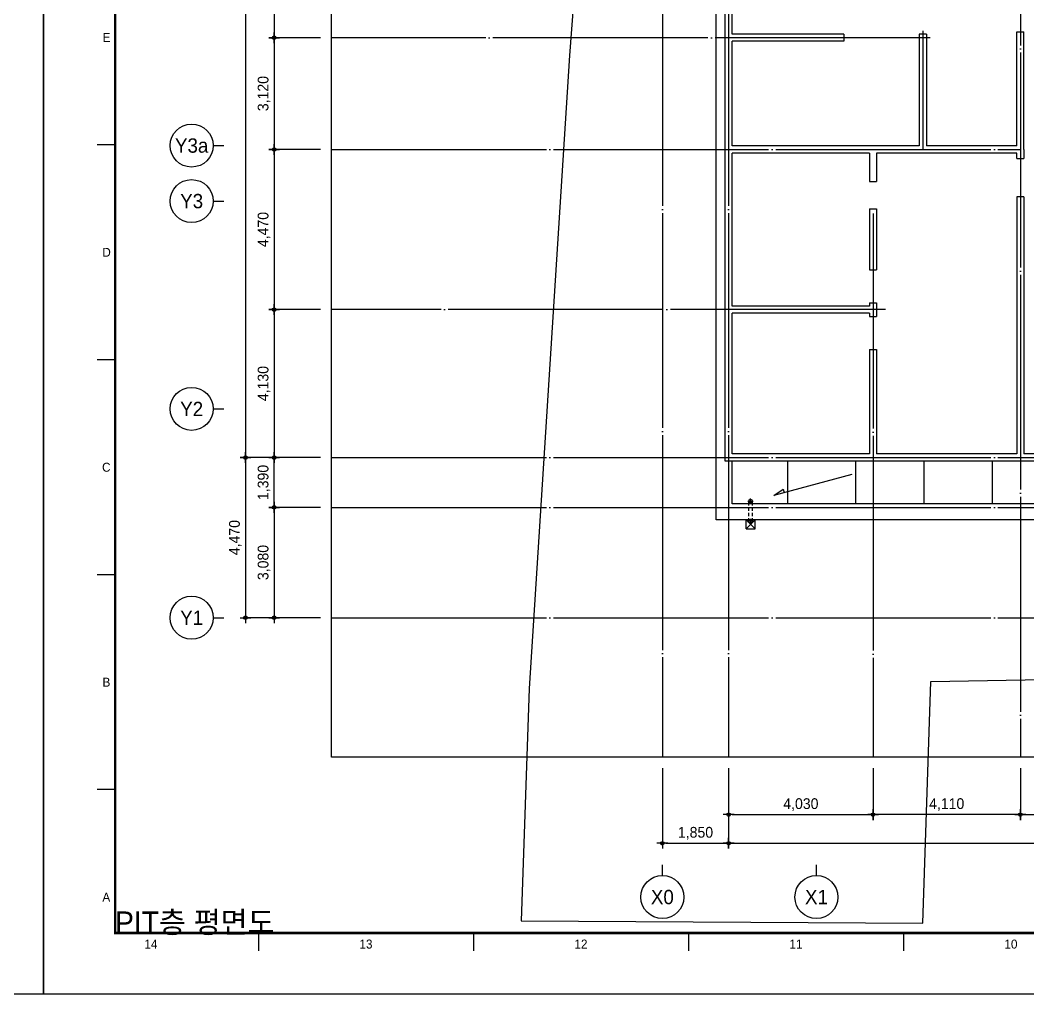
# Model space of a CAD drawing. Header units: millimetres. Extents: x 0 to 1390178, y 0 to 110113.
# Drawn here: x 587350 to 615471, y 0 to 27181 of the extents above; entities that cross this region are included whole.
import ezdxf
from ezdxf.enums import TextEntityAlignment as Align
from ezdxf.xclip import XClip

# ---------------------------------------------------------------- set-up
doc = ezdxf.new("R2010")
doc.units = ezdxf.units.MM
doc.header["$LTSCALE"] = 100
doc.header["$XCLIPFRAME"] = 0
doc.linetypes.add('X - 평면도$0$CEN', pattern=[62, 60, -1, 0, -1])
doc.linetypes.add('X - 평면도$0$HID', pattern=[1.5, 1, -0.5])
doc.layers.get('DEFPOINTS').update_dxf_attribs({"color": 145})
for name, color, linetype in [('AA-XXXX-DIMS', 7, 'Continuous'), ('DIM', 7, 'Continuous'), ('LED', 7, 'Continuous'), ('X - SHEET$0$AA-BORD-FORM', 7, 'Continuous'), ('X - SHEET$0$AA-BORD-TEXT', 3, 'Continuous'), ('X - 평면도$0$A-CEN', 1, 'X - 평면도$0$CEN'), ('X - 평면도$0$AA-EL-PCN3', 3, 'Continuous'), ('X - 평면도$0$AA-EL-PCN4', 4, 'Continuous'), ('X - 평면도$0$AA-FLXS-OTHR', 4, 'Continuous'), ('X - 평면도$0$AA-FLXS-OTHR-H', 1, 'X - 평면도$0$HID'), ('X - 평면도$0$AA-WAXM-CONC', 2, 'Continuous'), ('X - 평면도$0$AA-XXXX-CNTL', 1, 'X - 평면도$0$CEN'), ('X - 평면도$0$신축줄눈', 252, 'Continuous')]:
    doc.layers.add(name, color=color, linetype=linetype)
doc.layers.add('X - 평면도$0$AA-GUIDE-실명', color=125, linetype='Continuous', plot=False)
doc.layers.add('X - 평면도$0$DEFPOINT', color=163, linetype='Continuous', plot=False)
doc.styles.add('HAUD01', font='Dotum.ttf')
doc.styles.get("Standard").update_dxf_attribs({"font": 'Dotum.ttf'})
doc.styles.add('X - SHEET$0$HAUD01', font='Dotum.ttf')
doc.styles.add('X - 평면도$0$HAUD01', font='Dotum.ttf')
doc.dimstyles.new('HAUD-100', dxfattribs={"dimscale": 100, "dimtxt": 3, "dimasz": 1, "dimexe": 0, "dimexo": 3, "dimgap": 1, "dimtad": 1, "dimdec": 0, "dimdsep": 46, "dimlunit": 6, "dimtxsty": 'HAUD01', "dimblk": 'DIMDOT', "dimcen": 2.5, "dimdle": 1.5, "dimclrd": 7, "dimclre": 7, "dimclrt": 3, "dimadec": 0, "dimazin": 0, "dimtfac": 1, "dimtdec": 0, "dimtix": 1, "dimtmove": 2, "dimatfit": 3, "dimfxl": 1, "dimtvp": 1, "dimtolj": 1, "dimtzin": 0, "dimarcsym": 0})

# ---------------------------------------------------------------- blocks, each defined once
blk = doc.blocks.new('X - SHEET$0$HAUDsheetV')
at = {"layer": 'X - SHEET$0$AA-BORD-FORM', "color": 2}
for p, q in [((21, 237), (16, 237)), ((21, 177), (16, 177)), ((21, 117), (16, 117)), ((21, 57), (16, 57)), ((61, 17), (61, 12)), ((121, 17), (121, 12)), ((181, 17), (181, 12)), ((241, 17), (241, 12))]:
    blk.add_line(p, q, dxfattribs=at)
at = {"layer": 'X - SHEET$0$AA-BORD-FORM', "color": 1}
blk.add_lwpolyline([(1, 0), (841, 0), (841, 594), (1, 594)], close=True, dxfattribs=at)
at = {"layer": 'X - SHEET$0$AA-BORD-FORM', "color": 2, "const_width": 0.682}
blk.add_lwpolyline([(21, 17), (21, 577), (821, 577), (821, 17)], close=True, dxfattribs=at)
at = {"layer": 'X - SHEET$0$AA-BORD-TEXT', "color": 7, "style": 'X - SHEET$0$HAUD01'}
for s, p in [('E', (18.61, 267)), ('D', (18.61, 207)), ('C', (18.54, 147)), ('B', (18.58, 87)), ('A', (18.54, 27)), ('14', (31, 13.9)), ('13', (91, 13.9)), ('12', (151, 13.9)), ('11', (211, 13.9)), ('10', (271, 13.9))]:
    blk.add_text(s, height=2.5, dxfattribs=at).set_placement(p, align=Align.MIDDLE_CENTER)
at = {"layer": 'X - SHEET$0$AA-BORD-TEXT', "color": 3, "style": 'X - SHEET$0$HAUD01'}
for tag, p in [('PJCode', (786, 567.94)), ('작성자', (786.11, 194.82)), ('검토자', (786.11, 181.82)), ('최종검토자', (786.11, 168.82)), ('승인자', (786.11, 155.82)), ('일자', (786.83, 144.02)), ('개정번호', (812, 65.92))]:
    blk.add_attdef(tag, text='', height=3, dxfattribs=at).set_placement(p, align=Align.MIDDLE_CENTER)
at = {"layer": 'X - SHEET$0$AA-BORD-TEXT', "color": 3, "lineweight": 30, "flags": 104}
blk.add_attdef('PJTitle', text='', height=4, dxfattribs=at).set_placement((787.25, 536.62), align=Align.MIDDLE_CENTER)
blk = doc.blocks.new('X - SHEET')
at = {"xscale": 100, "yscale": 100, "zscale": 100}
blk.add_blockref('X - SHEET$0$HAUDsheetV', (-100, 0), dxfattribs=at)
blk = doc.blocks.new('DIMDOT')
at = {"layer": 'AA-XXXX-DIMS'}
for p, q in [((-1.5, 0), (1.5, 0)), ((0, -1.5), (0, 1.5))]:
    blk.add_line(p, q, dxfattribs=at)
for radius in [0.5, 0.25]:
    blk.add_circle((0, 0), radius, dxfattribs=at)
blk = doc.blocks.new('*D198')
at = {"color": 7, "lineweight": -2, "transparency": 16777216}
for p, q in [((595736, 48741), (593636, 48741)), ((593636, 48641), (593636, 15071)), ((595736, 14971), (593636, 14971))]:
    blk.add_line(p, q, dxfattribs=at)
at = {"layer": 'DEFPOINTS', "color": 0, "transparency": 16777216}
for p in [(596036, 48741), (593636, 14971), (596036, 14971)]:
    blk.add_point(p, dxfattribs=at)
at = {"color": 7, "lineweight": -2, "transparency": 16777216, "xscale": 100, "yscale": 100, "zscale": 100}
for p, rotation in [((593636, 48741), 90), ((593636, 14971), 270)]:
    blk.add_blockref('DIMDOT', p, dxfattribs=dict(at, rotation=rotation))
at = {"color": 3, "transparency": 16777216, "insert": (593357, 31856), "char_height": 300, "attachment_point": 5, "rotation": 90, "style": 'HAUD01'}
blk.add_mtext('\\A1;33,770', dxfattribs=at)
blk = doc.blocks.new('*D200')
at = {"color": 7, "lineweight": -2, "transparency": 16777216}
for p, q in [((615262, 6303), (615262, 5003)), ((617462, 6303), (617462, 5003)), ((615362, 5003), (617362, 5003))]:
    blk.add_line(p, q, dxfattribs=at)
at = {"layer": 'DEFPOINTS', "color": 0, "transparency": 16777216}
for p in [(615262, 6603), (617462, 6603), (617462, 5003)]:
    blk.add_point(p, dxfattribs=at)
at = {"color": 7, "lineweight": -2, "transparency": 16777216, "xscale": 100, "yscale": 100, "zscale": 100, "rotation": 180}
blk.add_blockref('DIMDOT', (615262, 5003), dxfattribs=at)
at = {"color": 7, "lineweight": -2, "transparency": 16777216, "xscale": 100, "yscale": 100, "zscale": 100}
blk.add_blockref('DIMDOT', (617462, 5003), dxfattribs=at)
at = {"color": 3, "transparency": 16777216, "insert": (616362, 5282), "char_height": 300, "attachment_point": 5, "style": 'HAUD01'}
blk.add_mtext('\\A1;2,200', dxfattribs=at)
blk = doc.blocks.new('*D201')
at = {"color": 7, "lineweight": -2, "transparency": 16777216}
for p, q in [((607122, 6303), (607122, 5003)), ((611152, 6303), (611152, 5003)), ((607222, 5003), (611052, 5003))]:
    blk.add_line(p, q, dxfattribs=at)
at = {"layer": 'DEFPOINTS', "color": 0, "transparency": 16777216}
for p in [(607122, 6603), (611152, 6603), (611152, 5003)]:
    blk.add_point(p, dxfattribs=at)
at = {"color": 7, "lineweight": -2, "transparency": 16777216, "xscale": 100, "yscale": 100, "zscale": 100, "rotation": 180}
blk.add_blockref('DIMDOT', (607122, 5003), dxfattribs=at)
at = {"color": 7, "lineweight": -2, "transparency": 16777216, "xscale": 100, "yscale": 100, "zscale": 100}
blk.add_blockref('DIMDOT', (611152, 5003), dxfattribs=at)
at = {"color": 3, "transparency": 16777216, "insert": (609137, 5282), "char_height": 300, "attachment_point": 5, "style": 'HAUD01'}
blk.add_mtext('\\A1;4,030', dxfattribs=at)
blk = doc.blocks.new('*D189')
at = {"color": 7, "lineweight": -2, "transparency": 16777216}
for p, q in [((607122, 6303), (607122, 4203)), ((647472, 6303), (647472, 4203)), ((607222, 4203), (647372, 4203))]:
    blk.add_line(p, q, dxfattribs=at)
at = {"layer": 'DEFPOINTS', "color": 0, "transparency": 16777216}
for p in [(607122, 6603), (647472, 6603), (647472, 4203)]:
    blk.add_point(p, dxfattribs=at)
at = {"color": 7, "lineweight": -2, "transparency": 16777216, "xscale": 100, "yscale": 100, "zscale": 100, "rotation": 180}
blk.add_blockref('DIMDOT', (607122, 4203), dxfattribs=at)
at = {"color": 7, "lineweight": -2, "transparency": 16777216, "xscale": 100, "yscale": 100, "zscale": 100}
blk.add_blockref('DIMDOT', (647472, 4203), dxfattribs=at)
at = {"color": 3, "transparency": 16777216, "insert": (627297, 4482), "char_height": 300, "attachment_point": 5, "style": 'HAUD01'}
blk.add_mtext('\\A1;40,350', dxfattribs=at)
blk = doc.blocks.new('*D190')
at = {"color": 7, "lineweight": -2, "transparency": 16777216}
for p, q in [((605272, 6303), (605272, 4203)), ((607122, 6303), (607122, 4203)), ((605372, 4203), (607022, 4203))]:
    blk.add_line(p, q, dxfattribs=at)
at = {"layer": 'DEFPOINTS', "color": 0, "transparency": 16777216}
for p in [(605272, 6603), (607122, 6603), (607122, 4203)]:
    blk.add_point(p, dxfattribs=at)
at = {"color": 7, "lineweight": -2, "transparency": 16777216, "xscale": 100, "yscale": 100, "zscale": 100, "rotation": 180}
blk.add_blockref('DIMDOT', (605272, 4203), dxfattribs=at)
at = {"color": 7, "lineweight": -2, "transparency": 16777216, "xscale": 100, "yscale": 100, "zscale": 100}
blk.add_blockref('DIMDOT', (607122, 4203), dxfattribs=at)
at = {"color": 3, "transparency": 16777216, "insert": (606197, 4482), "char_height": 300, "attachment_point": 5, "style": 'HAUD01'}
blk.add_mtext('\\A1;1,850', dxfattribs=at)
blk = doc.blocks.new('*D194')
at = {"color": 7, "lineweight": -2, "transparency": 16777216}
for p, q in [((595736, 14971), (593636, 14971)), ((593636, 14871), (593636, 10601)), ((595736, 10501), (593636, 10501))]:
    blk.add_line(p, q, dxfattribs=at)
at = {"layer": 'DEFPOINTS', "color": 0, "transparency": 16777216}
for p in [(596036, 14971), (593636, 10501), (596036, 10501)]:
    blk.add_point(p, dxfattribs=at)
at = {"color": 7, "lineweight": -2, "transparency": 16777216, "xscale": 100, "yscale": 100, "zscale": 100}
for p, rotation in [((593636, 14971), 90), ((593636, 10501), 270)]:
    blk.add_blockref('DIMDOT', p, dxfattribs=dict(at, rotation=rotation))
at = {"color": 3, "transparency": 16777216, "insert": (593357, 12736), "char_height": 300, "attachment_point": 5, "rotation": 90, "style": 'HAUD01'}
blk.add_mtext('\\A1;4,470', dxfattribs=at)
blk = doc.blocks.new('*D218')
at = {"color": 7, "lineweight": -2, "transparency": 16777216}
for p, q in [((595736, 30911), (594436, 30911)), ((594436, 30811), (594436, 26791)), ((595736, 26691), (594436, 26691))]:
    blk.add_line(p, q, dxfattribs=at)
at = {"layer": 'DEFPOINTS', "color": 0, "transparency": 16777216}
for p in [(596036, 30911), (594436, 26691), (596036, 26691)]:
    blk.add_point(p, dxfattribs=at)
at = {"color": 7, "lineweight": -2, "transparency": 16777216, "xscale": 100, "yscale": 100, "zscale": 100}
for p, rotation in [((594436, 30911), 90), ((594436, 26691), 270)]:
    blk.add_blockref('DIMDOT', p, dxfattribs=dict(at, rotation=rotation))
at = {"color": 3, "transparency": 16777216, "insert": (594157, 28801), "char_height": 300, "attachment_point": 5, "rotation": 90, "style": 'HAUD01'}
blk.add_mtext('\\A1;4,220', dxfattribs=at)
blk = doc.blocks.new('*D219')
at = {"color": 7, "lineweight": -2, "transparency": 16777216}
for p, q in [((595736, 26691), (594436, 26691)), ((594436, 26591), (594436, 23671)), ((595736, 23571), (594436, 23571))]:
    blk.add_line(p, q, dxfattribs=at)
at = {"layer": 'DEFPOINTS', "color": 0, "transparency": 16777216}
for p in [(596036, 26691), (594436, 23571), (596036, 23571)]:
    blk.add_point(p, dxfattribs=at)
at = {"color": 7, "lineweight": -2, "transparency": 16777216, "xscale": 100, "yscale": 100, "zscale": 100}
for p, rotation in [((594436, 26691), 90), ((594436, 23571), 270)]:
    blk.add_blockref('DIMDOT', p, dxfattribs=dict(at, rotation=rotation))
at = {"color": 3, "transparency": 16777216, "insert": (594157, 25131), "char_height": 300, "attachment_point": 5, "rotation": 90, "style": 'HAUD01'}
blk.add_mtext('\\A1;3,120', dxfattribs=at)
blk = doc.blocks.new('*D220')
at = {"color": 7, "lineweight": -2, "transparency": 16777216}
for p, q in [((595736, 23571), (594436, 23571)), ((594436, 23471), (594436, 19201)), ((595736, 19101), (594436, 19101))]:
    blk.add_line(p, q, dxfattribs=at)
at = {"layer": 'DEFPOINTS', "color": 0, "transparency": 16777216}
for p in [(596036, 23571), (594436, 19101), (596036, 19101)]:
    blk.add_point(p, dxfattribs=at)
at = {"color": 7, "lineweight": -2, "transparency": 16777216, "xscale": 100, "yscale": 100, "zscale": 100}
for p, rotation in [((594436, 23571), 90), ((594436, 19101), 270)]:
    blk.add_blockref('DIMDOT', p, dxfattribs=dict(at, rotation=rotation))
at = {"color": 3, "transparency": 16777216, "insert": (594157, 21336), "char_height": 300, "attachment_point": 5, "rotation": 90, "style": 'HAUD01'}
blk.add_mtext('\\A1;4,470', dxfattribs=at)
blk = doc.blocks.new('*D221')
at = {"color": 7, "lineweight": -2, "transparency": 16777216}
for p, q in [((595736, 19101), (594436, 19101)), ((594436, 19001), (594436, 15071)), ((595736, 14971), (594436, 14971))]:
    blk.add_line(p, q, dxfattribs=at)
at = {"layer": 'DEFPOINTS', "color": 0, "transparency": 16777216}
for p in [(596036, 19101), (594436, 14971), (596036, 14971)]:
    blk.add_point(p, dxfattribs=at)
at = {"color": 7, "lineweight": -2, "transparency": 16777216, "xscale": 100, "yscale": 100, "zscale": 100}
for p, rotation in [((594436, 19101), 90), ((594436, 14971), 270)]:
    blk.add_blockref('DIMDOT', p, dxfattribs=dict(at, rotation=rotation))
at = {"color": 3, "transparency": 16777216, "insert": (594157, 17036), "char_height": 300, "attachment_point": 5, "rotation": 90, "style": 'HAUD01'}
blk.add_mtext('\\A1;4,130', dxfattribs=at)
blk = doc.blocks.new('*D236')
at = {"color": 7, "lineweight": -2, "transparency": 16777216}
for p, q in [((611152, 6303), (611152, 5003)), ((615262, 6303), (615262, 5003)), ((615162, 5003), (611252, 5003))]:
    blk.add_line(p, q, dxfattribs=at)
at = {"layer": 'DEFPOINTS', "color": 0, "transparency": 16777216}
for p in [(611152, 6603), (615262, 6603), (611152, 5003)]:
    blk.add_point(p, dxfattribs=at)
at = {"color": 7, "lineweight": -2, "transparency": 16777216, "xscale": 100, "yscale": 100, "zscale": 100, "rotation": 180}
blk.add_blockref('DIMDOT', (611152, 5003), dxfattribs=at)
at = {"color": 7, "lineweight": -2, "transparency": 16777216, "xscale": 100, "yscale": 100, "zscale": 100}
blk.add_blockref('DIMDOT', (615262, 5003), dxfattribs=at)
at = {"color": 3, "transparency": 16777216, "insert": (613207, 5282), "char_height": 300, "attachment_point": 5, "style": 'HAUD01'}
blk.add_mtext('\\A1;4,110', dxfattribs=at)
blk = doc.blocks.new('X - 평면도$0$A$C74297cf7')
at = {"layer": 'X - 평면도$0$AA-WAXM-CONC'}
for p, q in [((0, 0, 0), (0, 33970, 0)), ((200, 11920), (200, 15940)), ((3310, 11920), (200, 11920)), ((3310, 11920), (3310, 11720)), ((5420, 11920), (5420, 8800)), ((5620, 11920), (5420, 11920)), ((5620, 11920), (5620, 8800)), ((8140, 8800), (8140, 11980)), ((8140, 11980), (8340, 11980)), ((8340, 8700), (8340, 11980)), ((3310, 11720), (200, 11720)), ((200, 8800), (200, 11720)), ((5420, 8800), (200, 8800)), ((8140, 8800), (5620, 8800)), ((4030, 8600), (200, 8600)), ((200, 4330), (200, 8600)), ((4030, 8600), (4030, 7810)), ((8140, 8600), (4230, 8600)), ((4230, 8600), (4230, 7810)), ((8140, 8450, 0), (8140, 8600)), ((8140, 8450, 0), (8340, 8450)), ((8340, 8700), (8340, 8450)), ((4030, 7810), (4230, 7810)), ((8140, 7380), (8140, 200)), ((8340, 7380), (8140, 7380)), ((8340, 7380), (8340, 200)), ((4030, 7040), (4230, 7040)), ((4030, 7040), (4030, 5340)), ((4230, 7040), (4230, 5340)), ((4030, 5340), (4230, 5340)), ((4030, 4330), (200, 4330)), ((4030, 4420), (4030, 4330)), ((4030, 4420), (4230, 4420)), ((4230, 4420), (4230, 4040)), ((200, 200), (200, 4130)), ((4030, 4130), (200, 4130)), ((4030, 4130), (4030, 4040)), ((4030, 4040), (4230, 4040)), ((4030, 3120), (4030, 200)), ((4030, 3120), (4230, 3120)), ((4230, 3120), (4230, 200)), ((18680, 0), (0, 0)), ((4030, 200), (200, 200)), ((8140, 200), (4230, 200)), ((10340, 200), (8340, 200))]:
    blk.add_line(p, q, dxfattribs=at)
blk = doc.blocks.new('X - 평면도$0$A$C9949ff83')
at = {"layer": 'DEFPOINTS'}
for points in [[(0, 59400), (84000, 59400), (84000, 0), (0, 0)], [(2000, 1700), (75000, 1700), (75000, 57700), (2000, 57700)]]:
    blk.add_lwpolyline(points, close=True, dxfattribs=at)
blk = doc.blocks.new('X - 평면도$0$A$C14A644CA')
at = {"layer": 'X - 평면도$0$AA-FLXS-OTHR', "color": 1}
for p, q in [((75, 0), (-75, 0)), ((0, -75), (0, 75))]:
    blk.add_line(p, q, dxfattribs=at)
at = {"layer": 'X - 평면도$0$AA-FLXS-OTHR'}
blk.add_circle((0, 0), 50, dxfattribs=at)
at = {"layer": 'X - 평면도$0$AA-GUIDE-실명', "style": 'X - 평면도$0$HAUD01'}
blk.add_text('Ø100', height=20, dxfattribs=at).set_placement((0, 0), align=Align.MIDDLE_CENTER)
blk = doc.blocks.new('X - 평면도$0$A$C831b694b')
at = {"layer": 'X - 평면도$0$AA-FLXS-OTHR'}
for p, q in [((-125, -125), (-125, 125)), ((-125, 125), (125, 125)), ((125, -125), (-125, 125)), ((-125, -125), (125, 125)), ((125, -125), (125, 125)), ((-125, -125), (125, -125))]:
    blk.add_line(p, q, dxfattribs=at)
at = {"layer": 'X - 평면도$0$AA-FLXS-OTHR-H'}
for p, q in [((-50, 75), (-50, 650)), ((50, 75), (50, 650))]:
    blk.add_line(p, q, dxfattribs=at)
at = {"rotation": 180}
blk.add_blockref('X - 평면도$0$A$C14A644CA', (0, 75), dxfattribs=at)
blk = doc.blocks.new('X - 평면도$0$A$C8cfae47c')
at = {"layer": 'X - 평면도$0$AA-EL-PCN3'}
blk.add_lwpolyline([(-3067, 32521), (-3067, 6061), (-25427, 6061), (-25427, -4079), (-44617, -4079), (-44617, 32521)], close=True, dxfattribs=at)
at = {"layer": 'X - 평면도$0$AA-EL-PCN4'}
blk.add_lwpolyline([(-25887, -2441), (-25887, -3629), (-44167, -3629), (-44167, -2439)], dxfattribs=at)
at = {"layer": 'X - 평면도$0$신축줄눈'}
for p, q in [((-42619, -3629), (-42619, -2439)), ((-40714, -3629), (-40714, -2439)), ((-38809, -3629), (-38809, -2439)), ((-36904, -3629), (-36904, -2439))]:
    blk.add_line(p, q, dxfattribs=at)
blk.add_blockref('X - 평면도$0$A$C831b694b', (-43655, -4204))
at = {"rotation": 270}
blk.add_blockref('X - 평면도$0$A$C14A644CA', (-43655, -3554), dxfattribs=at)
blk = doc.blocks.new('X - 평면도', base_point=(-475.4, -286.7))
at = {"layer": 'DEFPOINTS'}
blk.add_lwpolyline([(909286.2, 68689.6), (970213.6, 68689.6), (970213.6, 22495.2), (909286.2, 22495.2)], close=True, dxfattribs=at)
at = {"layer": 'X - 평면도$0$A-CEN', "color": 5}
for p, q in [((918522, 68689.6), (918522, 22495.2)), ((909286.2, 26393.1), (970213.6, 26393.1))]:
    blk.add_line(p, q, dxfattribs=at)
at = {"layer": 'X - 평면도$0$AA-XXXX-CNTL'}
for p, q in [((920372, 68689.6), (920372, 22495.2)), ((928512, 54568.5), (928512, 22495.2)), ((925792, 42774.1), (925792, 39463.1)), ((925992.1, 42583.1), (909286.2, 42583.1)), ((909286.2, 39463.1), (928512, 39463.1)), ((924402, 37673.1), (924402, 22495.2)), ((924746.1, 34993.1), (909286.2, 34993.1)), ((909286.2, 30863.1), (939403.8, 30863.1)), ((909286.2, 29473.1), (939403.8, 29473.1))]:
    blk.add_line(p, q, dxfattribs=at)
at = {"layer": 'X - 평면도$0$DEFPOINT'}
blk.add_lwpolyline([(964640.5, 68365.6), (947472.6, 68450.8), (942191.2, 68315.3), (935042.1, 68006.8), (916833.1, 66148.4), (916521.2, 57737.5), (916473, 49209.6), (915931.7, 42085), (914804.5, 24415.6), (914582.9, 17927.4), (925789, 17869.8), (926018.4, 24614.7), (944441.5, 24941.8), (943930.2, 30624.5), (964639.2, 33202.2)], close=True, dxfattribs=at)
for name, p in [('X - 평면도$0$A$C9949ff83', (775249.9, 15892.4)), ('X - 평면도$0$A$C9949ff83', (901249.9, 15892.4)), ('X - 평면도$0$A$C8cfae47c', (964639.2, 33202.2)), ('X - 평면도$0$A$C74297cf7', (920272, 30763.1))]:
    blk.add_blockref(name, p)
at = {"layer": 'DEFPOINTS', "style": 'X - 평면도$0$HAUD01'}
blk.add_text('PIT층 평면도', height=600, dxfattribs=at).set_placement((903249.9, 17592.4))
blk = doc.blocks.new('*D502')
at = {"color": 7, "lineweight": -2, "transparency": 16777216}
for p, q in [((595736, 14971), (594436, 14971)), ((594436, 13681), (594436, 14871)), ((595736, 13581), (594436, 13581))]:
    blk.add_line(p, q, dxfattribs=at)
at = {"layer": 'DEFPOINTS', "color": 0, "transparency": 16777216}
for p in [(594436, 14971), (596036, 14971), (596036, 13581)]:
    blk.add_point(p, dxfattribs=at)
at = {"color": 7, "lineweight": -2, "transparency": 16777216, "xscale": 100, "yscale": 100, "zscale": 100}
for p, rotation in [((594436, 14971), 90), ((594436, 13581), 270)]:
    blk.add_blockref('DIMDOT', p, dxfattribs=dict(at, rotation=rotation))
at = {"color": 3, "transparency": 16777216, "insert": (594157, 14276), "char_height": 300, "attachment_point": 5, "rotation": 90, "style": 'HAUD01'}
blk.add_mtext('\\A1;1,390', dxfattribs=at)
blk = doc.blocks.new('*D503')
at = {"color": 7, "lineweight": -2, "transparency": 16777216}
for p, q in [((595736, 13581), (594436, 13581)), ((594436, 13481), (594436, 10601)), ((595736, 10501), (594436, 10501))]:
    blk.add_line(p, q, dxfattribs=at)
at = {"layer": 'DEFPOINTS', "color": 0, "transparency": 16777216}
for p in [(596036, 13581), (594436, 10501), (596036, 10501)]:
    blk.add_point(p, dxfattribs=at)
at = {"color": 7, "lineweight": -2, "transparency": 16777216, "xscale": 100, "yscale": 100, "zscale": 100}
for p, rotation in [((594436, 13581), 90), ((594436, 10501), 270)]:
    blk.add_blockref('DIMDOT', p, dxfattribs=dict(at, rotation=rotation))
at = {"color": 3, "transparency": 16777216, "insert": (594157, 12041), "char_height": 300, "attachment_point": 5, "rotation": 90, "style": 'HAUD01'}
blk.add_mtext('\\A1;3,080', dxfattribs=at)

msp = doc.modelspace()

# ---------------------------------------------------------------- block references
ref = msp.add_blockref('X - 평면도', (-271725.3, -16179.1))
XClip(ref).set_block_clipping_path([(775249.9173510048, 15892.4063044167), (859249.9173510048, 75292.4063044167)])

# ---------------------------------------------------------------- next in the draw order: block references
ref = msp.add_blockref('X - 평면도', (-313725.3, -16179.1))
XClip(ref).set_block_clipping_path([(901249.9161542749, 15892.4151621381), (985249.9161542749, 75292.4151621381)])

# ---------------------------------------------------------------- next in the draw order: linework, layer by layer
at = {"layer": 'DIM'}
for p, q in [((592736.3, 23680.7), (593036.3, 23680.7)), ((592736.3, 22130.7), (593036.3, 22130.7)), ((592736.3, 16330.7), (593036.3, 16330.7)), ((592736.3, 10500.7), (593036.3, 10500.7)), ((605272.1, 3302.8), (605272.1, 3602.8)), ((609572.1, 3302.8), (609572.1, 3602.8))]:
    msp.add_line(p, q, dxfattribs=at)
for centre in [(592136.3, 23680.7), (592136.3, 22130.7), (592136.3, 16330.7), (592136.3, 10500.7), (605272.1, 2702.8), (609572.1, 2702.8)]:
    msp.add_circle(centre, 600, dxfattribs=at)
at = {"layer": 'LED', "elevation": 0}
msp.add_lwpolyline([(610563.2, 14494.2), (608382.3, 13912), (608646.4, 14086), (608672.2, 13989.4)], dxfattribs=at)

# ---------------------------------------------------------------- next in the draw order: block references
for p in [(504000, 0), (588000, 0)]:
    msp.add_blockref('X - SHEET', p)

# ---------------------------------------------------------------- next in the draw order: texts
at = {"layer": 'DIM', "style": 'HAUD01'}
for s, p in [('Y3a', (592136.3, 23680.7)), ('Y3', (592136.3, 22130.7)), ('Y2', (592136.3, 16330.7)), ('Y1', (592136.3, 10500.7)), ('X0', (605272.1, 2702.8)), ('X1', (609572.1, 2702.8))]:
    msp.add_text(s, height=400, dxfattribs=at).set_placement(p, align=Align.MIDDLE)

# ---------------------------------------------------------------- next in the draw order: dimensions: what is measured, and where the dimension line sits
for base, p1, p2, angle, picture, middle in [((593636.3, 14970.7), (596036.3, 48740.7), (596036.3, 14970.7), 90, '*D198', (593357.2, 31855.7)), ((594436.3, 26690.7), (596036.3, 30910.7), (596036.3, 26690.7), 90, '*D218', (594157.2, 28800.7)), ((594436.3, 23570.7), (596036.3, 26690.7), (596036.3, 23570.7), 90, '*D219', (594157.2, 25130.7)), ((594436.3, 19100.7), (596036.3, 23570.7), (596036.3, 19100.7), 90, '*D220', (594157.2, 21335.7)), ((594436.3, 14970.7), (596036.3, 19100.7), (596036.3, 14970.7), 90, '*D221', (594157.2, 17035.7)), ((593636.3, 10500.7), (596036.3, 14970.7), (596036.3, 10500.7), 90, '*D194', (593357.2, 12735.7)), ((594436.3, 14970.7), (596036.3, 13580.7), (596036.3, 14970.7), 270, '*D502', (594157.2, 14275.7)), ((594436.3, 10500.7), (596036.3, 13580.7), (596036.3, 10500.7), 90, '*D503', (594157.2, 12040.7)), ((607122.1, 4202.8), (605272.1, 6602.8), (607122.1, 6602.8), 180, '*D190', (606197.1, 4481.9)), ((611152.1, 5002.8), (607122.1, 6602.8), (611152.1, 6602.8), 180, '*D201', (609137.1, 5281.9)), ((617462.1, 5002.8), (615262.1, 6602.8), (617462.1, 6602.8), 180, '*D200', (616362.1, 5281.9))]:
    dim = msp.add_linear_dim(base=base, p1=p1, p2=p2, angle=angle, dimstyle='HAUD-100')
    dim.commit()
    dim.dimension.update_dxf_attribs({"geometry": picture, "text_midpoint": middle})
for base, p1, p2, picture, middle in [((647472.1, 4202.8), (607122.1, 6602.8), (647472.1, 6602.8), '*D189', (627297.1, 4481.9)), ((611152.1, 5002.8), (615262.1, 6602.8), (611152.1, 6602.8), '*D236', (613207.1, 5281.9))]:
    dim = msp.add_linear_dim(base=base, p1=p1, p2=p2, dimstyle='HAUD-100')
    dim.commit()
    dim.dimension.update_dxf_attribs({"geometry": picture, "text_midpoint": middle})

doc.saveas('drawing.dxf')
